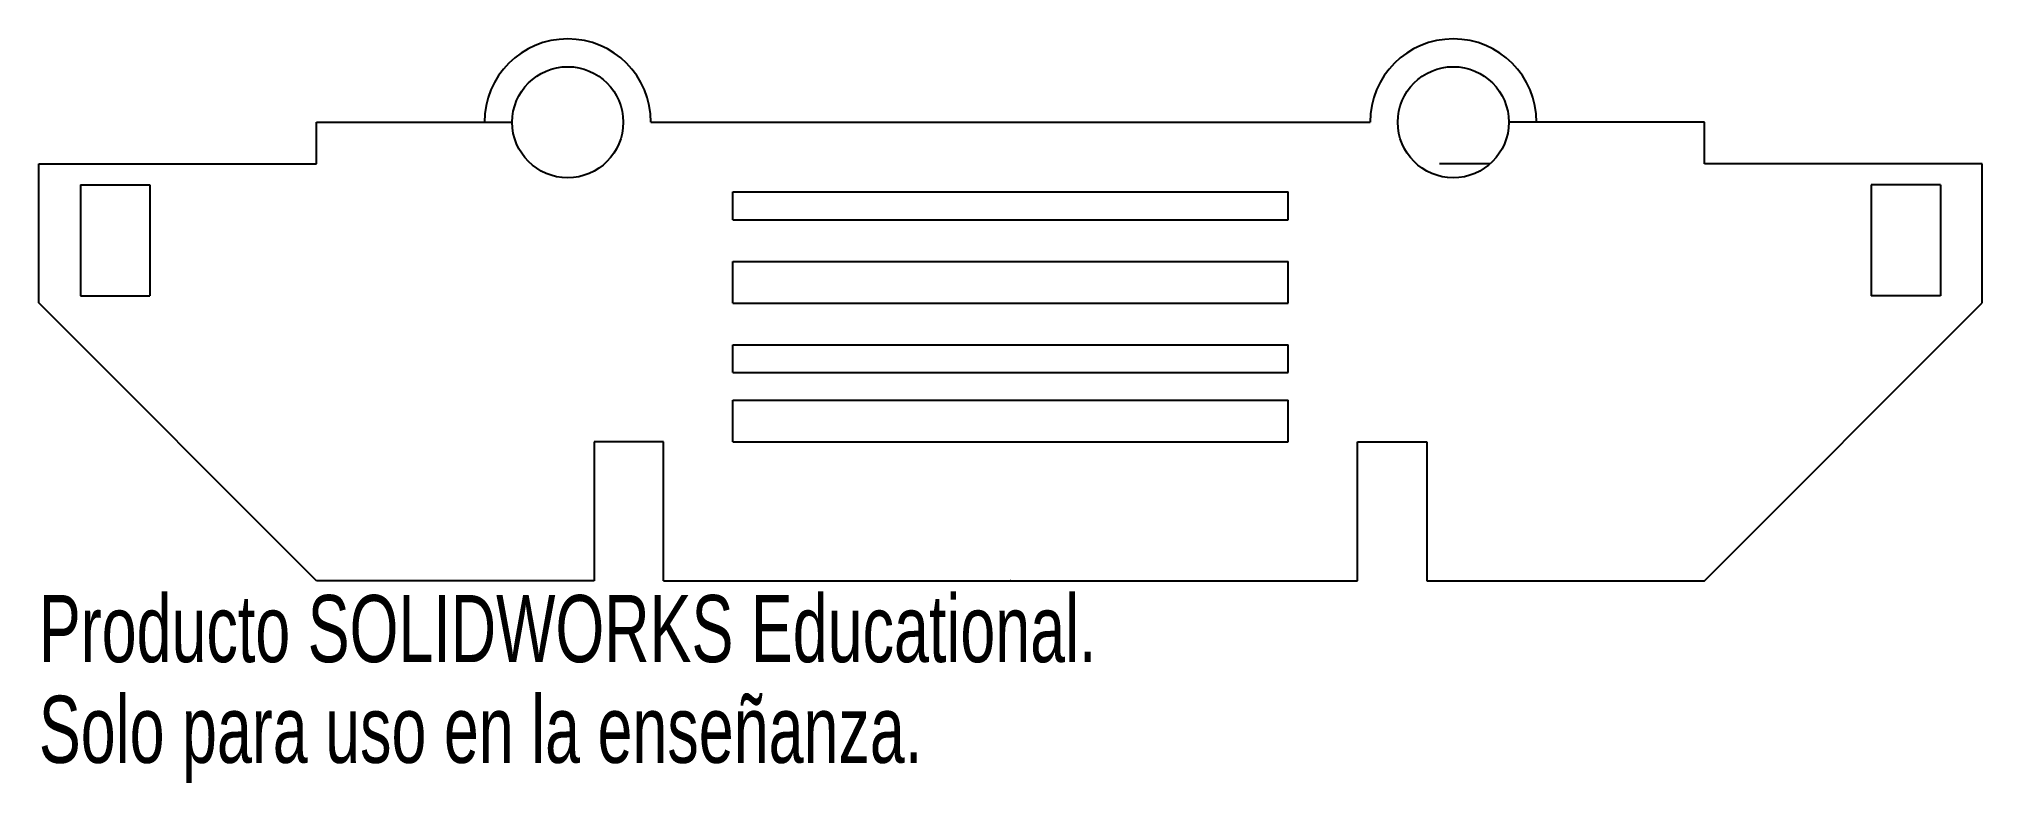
# Model space of a CAD drawing. Header units: millimetres. Extents: x -7 to 7, y -1.5 to 3.9.
import ezdxf

# ---------------------------------------------------------------- set-up
doc = ezdxf.new("R2010")
doc.units = ezdxf.units.MM
doc.header["$PDSIZE"] = -1
doc.linetypes.add('CENTERX2', pattern=[2.032, 1.27, -0.254, 0.254, -0.254])
doc.styles.add('SLDTEXTSTYLE0', font='TXT', dxfattribs={"width": 0.7})

msp = doc.modelspace()

# ---------------------------------------------------------------- linework, layer by layer
at = {"color": 7, "linetype": 'Continuous'}
for p, q in [((-5, 3.002), (-5, 3.302)), ((-5, 3.302), (-3.59, 3.302)), ((-2.59, 3.302), (2.59, 3.302)), ((5, 3.302), (3.59, 3.302)), ((5, 3.002), (5, 3.302)), ((-7, 2.002), (-7, 3.002)), ((-7, 3.002), (-5, 3.002)), ((7, 3.002), (5, 3.002)), ((7, 2.002), (7, 3.002)), ((-6.7, 2.852), (-6.2, 2.852)), ((-6.7, 2.852), (-6.7, 2.052)), ((-6.2, 2.852), (-6.2, 2.052)), ((6.7, 2.852), (6.2, 2.852)), ((6.2, 2.852), (6.2, 2.052)), ((6.7, 2.852), (6.7, 2.052)), ((-2, 2.6), (-2, 2.8)), ((-2, 2.8), (2, 2.8)), ((2, 2.6), (2, 2.8)), ((-2, 2.6), (2, 2.6)), ((-2, 2), (-2, 2.3)), ((-2, 2.3), (2, 2.3)), ((2, 2), (2, 2.3)), ((-5, 0), (-7, 2.002)), ((-6.7, 2.052), (-6.2, 2.052)), ((-2, 2), (2, 2)), ((5, 0), (7, 2.002)), ((6.7, 2.052), (6.2, 2.052)), ((-2, 1.5), (-2, 1.7)), ((-2, 1.7), (2, 1.7)), ((2, 1.5), (2, 1.7)), ((-2, 1.5), (2, 1.5)), ((-2, 1), (-2, 1.3)), ((-2, 1.3), (2, 1.3)), ((2, 1), (2, 1.3)), ((-2.5, 1), (-3, 1)), ((-3, 1), (-3, 0)), ((-2.5, 0), (-2.5, 1)), ((-2, 1), (2, 1)), ((2.5, 1), (3, 1)), ((2.5, 0), (2.5, 1)), ((3, 1), (3, 0)), ((-3, 0), (-5, 0)), ((-2.5, 0), (2.5, 0)), ((3, 0), (5, 0))]:
    msp.add_line(p, q, dxfattribs=at)
at = {"color": 7, "linetype": 'Continuous', "lineweight": 25}
for p, q in [((-5, 3.002), (-5, 3.302)), ((-5, 3.302), (-3.79, 3.302)), ((-2.59, 3.302), (2.59, 3.302)), ((5, 3.302), (3.79, 3.302)), ((5, 3.002), (5, 3.302)), ((-7, 2.002), (-7, 3.002)), ((-7, 3.002), (-5, 3.002)), ((7, 3.002), (5, 3.002)), ((7, 2.002), (7, 3.002)), ((-6.7, 2.852), (-6.2, 2.852)), ((-6.7, 2.852), (-6.7, 2.052)), ((-6.2, 2.852), (-6.2, 2.052)), ((6.7, 2.852), (6.2, 2.852)), ((6.2, 2.852), (6.2, 2.052)), ((6.7, 2.852), (6.7, 2.052)), ((-2, 2.8), (2, 2.8)), ((-2, 2.6), (-2, 2.8)), ((2, 2.6), (2, 2.8)), ((-2, 2.6), (2, 2.6)), ((-2, 2.3), (2, 2.3)), ((-2, 2), (-2, 2.3)), ((2, 2), (2, 2.3)), ((-5, 0), (-7, 2.002)), ((-6.7, 2.052), (-6.2, 2.052)), ((-2, 2), (2, 2)), ((5, 0), (7, 2.002)), ((6.7, 2.052), (6.2, 2.052)), ((-2, 1.7), (2, 1.7)), ((-2, 1.5), (-2, 1.7)), ((2, 1.5), (2, 1.7)), ((-2, 1.5), (2, 1.5)), ((-2, 1.3), (2, 1.3)), ((-2, 1), (-2, 1.3)), ((2, 1), (2, 1.3)), ((-2.5, 1), (-3, 1)), ((-3, 1), (-3, 0)), ((-2.5, 0), (-2.5, 1)), ((-2, 1), (2, 1)), ((2.5, 1), (3, 1)), ((2.5, 0), (2.5, 1)), ((3, 1), (3, 0)), ((-3, 0), (-5, 0)), ((-2.5, 0), (2.5, 0)), ((3, 0), (5, 0))]:
    msp.add_line(p, q, dxfattribs=at)
at = {"color": 7, "linetype": 'CENTERX2'}
msp.add_line((3.455, 3.002), (3.09, 3.002), dxfattribs=at)
at = {"color": 7, "linetype": 'Continuous'}
for centre in [(-3.19, 3.302), (3.19, 3.302)]:
    msp.add_circle(centre, 0.4, dxfattribs=at)
at = {"color": 7, "linetype": 'Continuous', "lineweight": 25}
for centre in [(-3.19, 3.302), (3.19, 3.302)]:
    msp.add_circle(centre, 0.4, dxfattribs=at)
at = {"color": 7, "linetype": 'Continuous'}
for centre in [(-3.19, 3.302), (3.19, 3.302)]:
    msp.add_arc(centre, 0.6, 0, 180, dxfattribs=at)
at = {"color": 7, "linetype": 'Continuous', "lineweight": 25}
for centre in [(-3.19, 3.302), (3.19, 3.302)]:
    msp.add_arc(centre, 0.6, 0, 180, dxfattribs=at)
at = {"color": 7, "linetype": 'Continuous'}
msp.add_point((0, 0), dxfattribs=at)

# ---------------------------------------------------------------- texts
at = {"color": 7, "linetype": 'Continuous', "char_height": 0.48336, "attachment_point": 1, "style": 'SLDTEXTSTYLE0'}
for s, insert in [('Producto SOLIDWORKS Educational.', (-7, -0.102)), ('Solo para uso en la enseñanza.', (-7, -0.827))]:
    msp.add_mtext(s, dxfattribs=dict(at, insert=insert))

doc.saveas('drawing.dxf')
